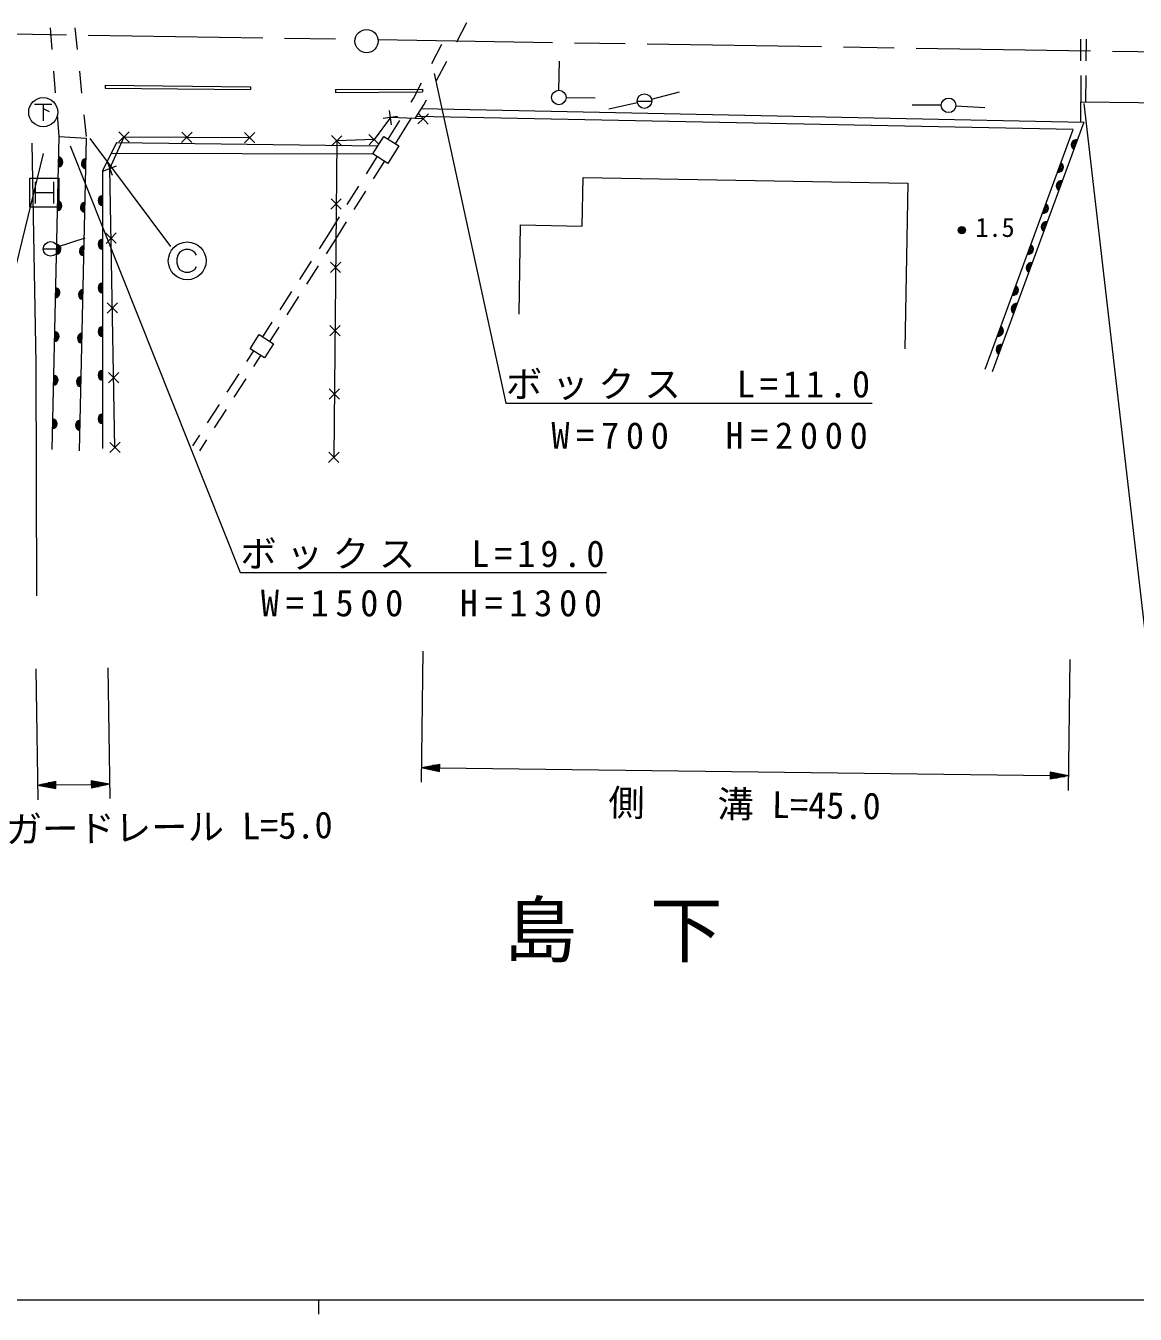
# Model space of a CAD drawing. Units: millimetres, scale not verified. Extents: x 40000 to 680000, y 20000 to 380000.
# Drawn here: x 247869 to 324166, y 204000 to 292584 of the extents above; entities that cross this region are included whole.
import ezdxf
from ezdxf.enums import TextEntityAlignment as Align

# ---------------------------------------------------------------- set-up
doc = ezdxf.new("R2010")
doc.units = ezdxf.units.MM
doc.header["$LTSCALE"] = 1000
doc.linetypes.add('CHAIN', pattern=[18.5, 12, -1.5, 3.5, -1.5])
for name, color, linetype, lineweight in [('M-BGD', 7, 'Continuous', 13), ('M-BGD-EXST', 7, 'Continuous', 13), ('M-BMK', 2, 'CHAIN', 13), ('M-BMK-SRVR', 3, 'Continuous', 13), ('M-STR-HTXT', 7, 'Continuous', 13), ('M-STR-STRC', 7, 'Continuous', 13), ('M-STR-STRD', 7, 'Continuous', 13), ('M-TTL-BAND', 7, 'Continuous', 13)]:
    doc.layers.add(name, color=color, linetype=linetype, lineweight=lineweight)
doc.layers.add('M-BMK-HTXT', color=7, linetype='Continuous')
doc.styles.add('ＭＳ ゴシック', font='')
doc.styles.get('ＭＳ ゴシック').set_extended_font_data('MS Gothic')

msp = doc.modelspace()

# ---------------------------------------------------------------- linework, layer by layer
at = {"layer": 'M-BGD'}
for p, q in [((249681, 290953), (249560, 292448)), ((251254, 292436), (251407, 290944)), ((277515, 291479), (278211, 292808)), ((320391, 291673), (320406, 290173)), ((320796, 290165), (320808, 291665)), ((275789, 289985), (276484, 291314)), ((276124, 288821), (276820, 290150)), ((284535, 288154), (284566, 290154)), ((249923, 287963), (249802, 289458)), ((251560, 289452), (251713, 287960)), ((320416, 289173), (320434, 287345)), ((320772, 287341), (320787, 289165)), ((274527, 287574), (275093, 288656)), ((290895, 287532), (292828, 288045)), ((274379, 287338), (274527, 287574)), ((274659, 286205), (275254, 287157)), ((275254, 287157), (275429, 287492)), ((285028, 287649), (287028, 287630)), ((289924, 287293), (287973, 286855)), ((289912, 287403), (290912, 287403)), ((310829, 287116), (308829, 287116)), ((311828, 287088), (313825, 286974)), ((250165, 284972), (250044, 286468)), ((251866, 286468), (252019, 284976)), ((273443, 286344), (272453, 286202)), ((273019, 285778), (272877, 286768)), ((273287, 284474), (274375, 286216)), ((319891, 285461), (274740, 286335)), ((274841, 285844), (275576, 286523)), ((275547, 285816), (274869, 286551)), ((275095, 286904), (320635, 285964)), ((254987, 285297), (254276, 284594)), ((254280, 285301), (254983, 284590)), ((259302, 285270), (258590, 284567)), ((258595, 285274), (259297, 284563)), ((263616, 285243), (262905, 284540)), ((262909, 285247), (263612, 284536)), ((272791, 284793), (273585, 286065)), ((313836, 268968), (319891, 285461)), ((320635, 285964), (314330, 268787)), ((249680, 263463), (250165, 284972)), ((250165, 284972), (252030, 284865)), ((252030, 284865), (251546, 263355)), ((254111, 284551), (272083, 284327)), ((269609, 285027), (268896, 284326)), ((269603, 284320), (268902, 285033)), ((272183, 284425), (271452, 285107)), ((271477, 284400), (272159, 285132)), ((253751, 283827), (271730, 283776)), ((271301, 282407), (272034, 283581)), ((253177, 282599), (254113, 282950)), ((253469, 283243), (253821, 282307)), ((271788, 282072), (272531, 283262)), ((269977, 280286), (270771, 281558)), ((270464, 279952), (271258, 281224)), ((269570, 280675), (268856, 279974)), ((269563, 279968), (268863, 280681)), ((268714, 278263), (269447, 279438)), ((269191, 277913), (269934, 279104)), ((253375, 278327), (254095, 277634)), ((253388, 277620), (254082, 278341)), ((268063, 277250), (268714, 278263)), ((250049, 277392), (251955, 277999)), ((268549, 276915), (269191, 277913)), ((249073, 277241), (250073, 277241)), ((258321, 276810), (258256, 276550)), ((258256, 276550), (258256, 276290)), ((258451, 277005), (258321, 276810)), ((258646, 277135), (258451, 277005)), ((258841, 277200), (258646, 277135)), ((259101, 277200), (258841, 277200)), ((259296, 277135), (259101, 277200)), ((259491, 277005), (259296, 277135)), ((259621, 276810), (259491, 277005)), ((266711, 275147), (267522, 276409)), ((258256, 276290), (258321, 276030)), ((258321, 276030), (258451, 275835)), ((258451, 275835), (258646, 275705)), ((258646, 275705), (258841, 275640)), ((258841, 275640), (259101, 275640)), ((259101, 275640), (259296, 275705)), ((259296, 275705), (259491, 275835)), ((259491, 275835), (259621, 276030)), ((267197, 274812), (268008, 276074)), ((269530, 276323), (268817, 275622)), ((269524, 275615), (268823, 276329)), ((265359, 273045), (266170, 274306)), ((265845, 272710), (266656, 273971)), ((253464, 273533), (254185, 272839)), ((253478, 272826), (254171, 273546)), ((264166, 271191), (264818, 272204)), ((269491, 271970), (268777, 271270)), ((269484, 271263), (268784, 271977)), ((264662, 270870), (265304, 271868)), ((263075, 269493), (263545, 270225)), ((263559, 269155), (264041, 269904)), ((253554, 268739), (254274, 268045)), ((253567, 268032), (254261, 268752)), ((261722, 267390), (262534, 268652)), ((262207, 267053), (263018, 268314)), ((269451, 267618), (268738, 266918)), ((269445, 266911), (268744, 267625)), ((260370, 265287), (261182, 266549)), ((260855, 264950), (261666, 266212)), ((259359, 263714), (259829, 264446)), ((259833, 263360), (260314, 264109)), ((253644, 263944), (254364, 263251)), ((253657, 263237), (254351, 263958)), ((269412, 263266), (268698, 262566)), ((269405, 262559), (268705, 263273))]:
    msp.add_line(p, q, dxfattribs=at)
for points in [[(320429, 285968), (320434, 287345), (340252, 287125), (358963, 286838), (381387, 286408), (399416, 286013), (414360, 285726), (414342, 284972)], [(275208, 286183), (272948, 286273), (271818, 284766), (269252, 284676), (269055, 262916)], [(254111, 284551), (253143, 282604), (253143, 263517)], [(254004, 263598), (253645, 282775), (254632, 284945), (263261, 284892)], [(281794, 272753), (281902, 278889), (286135, 278814), (286194, 282158), (308530, 281766), (308330, 270362)]]:
    msp.add_lwpolyline(points, dxfattribs=at)
for points in [[(273531, 284318), (272759, 283116), (271730, 283776), (272501, 284978)], [(264902, 270715), (264279, 269751), (263300, 270383), (263923, 271348)]]:
    msp.add_lwpolyline(points, close=True, dxfattribs=at)
for centre, radius in [((284528, 287654), 500), ((290412, 287403), 500), ((311329, 287116), 500), ((312246, 278530), 250), ((312246, 278530), 204), ((312246, 278530), 159), ((312246, 278530), 114), ((312246, 278530), 68.2), ((312246, 278530), 22.7), ((249573, 277241), 500), ((258971, 276420), 1300)]:
    msp.add_circle(centre, radius, dxfattribs=at)
for centre, radius, start, end in [((320118, 284397), 354, 78.63913, 241.04431), ((320118, 284397), 283, 80.86317, 238.82027), ((320118, 284397), 212, 84.6095, 235.07395), ((320118, 284397), 142, 92.32123, 227.36222), ((320118, 284397), 100, 102.63889, 217.04455), ((250071, 283217), 354, 277.5074, 79.91258), ((250071, 283217), 283, 279.73144, 77.68854), ((250071, 283217), 212, 283.47776, 73.94221), ((250071, 283217), 142, 291.18949, 66.23048), ((250071, 283217), 100, 301.50716, 55.91282), ((252045, 283107), 354, 97.5074, 259.91258), ((252045, 283107), 283, 99.73144, 257.68854), ((252045, 283107), 212, 103.47776, 253.94221), ((252045, 283107), 142, 111.18949, 246.23048), ((252045, 283107), 100, 121.50716, 235.91282), ((318880, 282866), 354, 258.63913, 61.04431), ((318880, 282866), 283, 260.86317, 58.82027), ((318880, 282866), 212, 264.6095, 55.07395), ((318880, 282866), 142, 272.32123, 47.36222), ((318880, 282866), 100, 282.63889, 37.04455), ((319084, 281581), 354, 78.63913, 241.04431), ((319084, 281581), 283, 80.86317, 238.82027), ((319084, 281581), 212, 84.6095, 235.07395), ((319084, 281581), 142, 92.32123, 227.36222), ((253197, 280561), 354, 98.79741, 261.20259), ((253197, 280561), 283, 101.02145, 258.97855), ((319084, 281581), 100, 102.63889, 217.04455), ((250004, 280217), 354, 277.5074, 79.91258), ((250004, 280217), 283, 279.73144, 77.68854), ((250004, 280217), 212, 283.47776, 73.94221), ((250004, 280217), 142, 291.18949, 66.23048), ((250004, 280217), 100, 301.50716, 55.91282), ((251978, 280107), 354, 97.5074, 259.91258), ((251978, 280107), 283, 99.73144, 257.68854), ((251978, 280107), 212, 103.47776, 253.94221), ((251978, 280107), 142, 111.18949, 246.23048), ((251978, 280107), 100, 121.50716, 235.91282), ((253197, 280561), 212, 104.76778, 255.23222), ((253197, 280561), 142, 112.47951, 247.52049), ((253197, 280561), 100, 122.79717, 237.20283), ((317846, 280049), 354, 258.63913, 61.04431), ((317846, 280049), 283, 260.86317, 58.82027), ((317846, 280049), 212, 264.6095, 55.07395), ((317846, 280049), 142, 272.32123, 47.36222), ((317846, 280049), 100, 282.63889, 37.04455), ((318050, 278764), 354, 78.63913, 241.04431), ((318050, 278764), 283, 80.86317, 238.82027), ((318050, 278764), 212, 84.6095, 235.07395), ((318050, 278764), 142, 92.32123, 227.36222), ((318050, 278764), 100, 102.63889, 217.04455), ((249936, 277218), 354, 277.5074, 79.91258), ((249936, 277218), 283, 279.73144, 77.68854), ((249936, 277218), 212, 283.47776, 73.94221), ((249936, 277218), 142, 291.18949, 66.23048), ((249936, 277218), 100, 301.50716, 55.91282), ((251910, 277108), 354, 97.5074, 259.91258), ((251910, 277108), 283, 99.73144, 257.68854), ((251910, 277108), 212, 103.47776, 253.94221), ((253197, 277561), 354, 98.79741, 261.20259), ((253197, 277561), 283, 101.02145, 258.97855), ((253197, 277561), 212, 104.76778, 255.23222), ((253197, 277561), 142, 112.47951, 247.52049), ((253197, 277561), 100, 122.79717, 237.20283), ((316813, 277233), 354, 258.63913, 61.04431), ((316813, 277233), 283, 260.86317, 58.82027), ((316813, 277233), 212, 264.6095, 55.07395), ((316813, 277233), 142, 272.32123, 47.36222), ((316813, 277233), 100, 282.63889, 37.04455), ((251910, 277108), 142, 111.18949, 246.23048), ((251910, 277108), 100, 121.50716, 235.91282), ((317016, 275948), 354, 78.63913, 241.04431), ((317016, 275948), 283, 80.86317, 238.82027), ((317016, 275948), 212, 84.6095, 235.07395), ((317016, 275948), 142, 92.32123, 227.36222), ((317016, 275948), 100, 102.63889, 217.04455), ((253197, 274561), 354, 98.79741, 261.20259), ((253197, 274561), 283, 101.02145, 258.97855), ((253197, 274561), 212, 104.76778, 255.23222), ((253197, 274561), 142, 112.47951, 247.52049), ((253197, 274561), 100, 122.79717, 237.20283), ((315779, 274417), 354, 258.63913, 61.04431), ((315779, 274417), 283, 260.86317, 58.82027), ((249868, 274219), 354, 277.5074, 79.91258), ((249868, 274219), 283, 279.73144, 77.68854), ((249868, 274219), 212, 283.47776, 73.94221), ((249868, 274219), 142, 291.18949, 66.23048), ((249868, 274219), 100, 301.50716, 55.91282), ((251842, 274109), 354, 97.5074, 259.91258), ((251842, 274109), 283, 99.73144, 257.68854), ((251842, 274109), 212, 103.47776, 253.94221), ((251842, 274109), 142, 111.18949, 246.23048), ((251842, 274109), 100, 121.50716, 235.91282), ((315779, 274417), 212, 264.6095, 55.07395), ((315779, 274417), 142, 272.32123, 47.36222), ((315779, 274417), 100, 282.63889, 37.04455), ((315983, 273132), 354, 78.63913, 241.04431), ((315983, 273132), 283, 80.86317, 238.82027), ((315983, 273132), 212, 84.6095, 235.07395), ((315983, 273132), 142, 92.32123, 227.36222), ((315983, 273132), 100, 102.63889, 217.04455), ((249801, 271220), 354, 277.5074, 79.91258), ((249801, 271220), 283, 279.73144, 77.68854), ((249801, 271220), 212, 283.47776, 73.94221), ((249801, 271220), 142, 291.18949, 66.23048), ((249801, 271220), 100, 301.50716, 55.91282), ((251775, 271110), 354, 97.5074, 259.91258), ((251775, 271110), 283, 99.73144, 257.68854), ((251775, 271110), 212, 103.47776, 253.94221), ((251775, 271110), 142, 111.18949, 246.23048), ((251775, 271110), 100, 121.50716, 235.91282), ((253197, 271561), 354, 98.79741, 261.20259), ((253197, 271561), 283, 101.02145, 258.97855), ((253197, 271561), 212, 104.76778, 255.23222), ((253197, 271561), 142, 112.47951, 247.52049), ((253197, 271561), 100, 122.79717, 237.20283), ((314745, 271601), 354, 258.63913, 61.04431), ((314745, 271601), 283, 260.86317, 58.82027), ((314745, 271601), 212, 264.6095, 55.07395), ((314745, 271601), 142, 272.32123, 47.36222), ((314745, 271601), 100, 282.63889, 37.04455), ((314949, 270316), 354, 78.63913, 241.04431), ((314949, 270316), 283, 80.86317, 238.82027), ((314949, 270316), 212, 84.6095, 235.07395), ((314949, 270316), 142, 92.32123, 227.36222), ((314949, 270316), 100, 102.63889, 217.04455), ((249733, 268220), 354, 277.5074, 79.91258), ((249733, 268220), 283, 279.73144, 77.68854), ((249733, 268220), 212, 283.47776, 73.94221), ((251707, 268110), 354, 97.5074, 259.91258), ((253197, 268561), 354, 98.79741, 261.20259), ((253197, 268561), 283, 101.02145, 258.97855), ((253197, 268561), 212, 104.76778, 255.23222), ((253197, 268561), 142, 112.47951, 247.52049), ((253197, 268561), 100, 122.79717, 237.20283), ((249733, 268220), 142, 291.18949, 66.23048), ((249733, 268220), 100, 301.50716, 55.91282), ((251707, 268110), 283, 99.73144, 257.68854), ((251707, 268110), 212, 103.47776, 253.94221), ((251707, 268110), 142, 111.18949, 246.23048), ((251707, 268110), 100, 121.50716, 235.91282), ((253197, 265561), 354, 98.79741, 261.20259), ((253197, 265561), 283, 101.02145, 258.97855), ((253197, 265561), 212, 104.76778, 255.23222), ((249666, 265221), 354, 277.5074, 79.91258), ((249666, 265221), 283, 279.73144, 77.68854), ((249666, 265221), 212, 283.47776, 73.94221), ((249666, 265221), 142, 291.18949, 66.23048), ((249666, 265221), 100, 301.50716, 55.91282), ((251640, 265111), 354, 97.5074, 259.91258), ((251640, 265111), 283, 99.73144, 257.68854), ((251640, 265111), 212, 103.47776, 253.94221), ((251640, 265111), 142, 111.18949, 246.23048), ((251640, 265111), 100, 121.50716, 235.91282), ((253197, 265561), 142, 112.47951, 247.52049), ((253197, 265561), 100, 122.79717, 237.20283)]:
    msp.add_arc(centre, radius, start, end, dxfattribs=at)
at = {"layer": 'M-BGD-EXST'}
for p, q in [((248470, 287191), (249670, 287191)), ((249070, 287191), (249070, 286041)), ((249070, 286891), (249470, 286691))]:
    msp.add_line(p, q, dxfattribs=at)
msp.add_circle((249070, 286641), 1000, dxfattribs=at)
at = {"layer": 'M-BMK'}
for p, q in [((215172, 292525), (270517, 291655)), ((272101, 291630), (370375, 290086))]:
    msp.add_line(p, q, dxfattribs=at)
at = {"layer": 'M-BMK-SRVR'}
msp.add_circle((271307, 291531), 800, dxfattribs=at)
at = {"layer": 'M-STR-HTXT'}
for p, q in [((275964, 289303), (280879, 266645)), ((320642, 287231), (325297, 246759)), ((250920, 284333), (262617, 254984)), ((280879, 266645), (306079, 266645)), ((262617, 254984), (287817, 254984)), ((275185, 249585), (275069, 240586)), ((319674, 249011), (319558, 240012)), ((248564, 248374), (248694, 239375)), ((253515, 248446), (253645, 239447)), ((275081, 241586), (276335, 241820)), ((275081, 241586), (276328, 241320)), ((275081, 241586), (276331, 241570)), ((276331, 241520), (275331, 241532)), ((276332, 241620), (275332, 241632)), ((275580, 241479), (276330, 241470)), ((275583, 241679), (276333, 241670)), ((276329, 241420), (275829, 241426)), ((276333, 241720), (275833, 241726)), ((276079, 241373), (276329, 241370)), ((276084, 241773), (276334, 241770)), ((276328, 241320), (276335, 241820)), ((276331, 241570), (318321, 241028)), ((318325, 241278), (318318, 240778)), ((319571, 241012), (318318, 240778)), ((319571, 241012), (318321, 241028)), ((318321, 240978), (319321, 240965)), ((318322, 241078), (319322, 241065)), ((318323, 241178), (318823, 241171)), ((319073, 241118), (318323, 241128)), ((318574, 241225), (318324, 241228)), ((319571, 241012), (318325, 241278)), ((248679, 240375), (249926, 240643)), ((248679, 240375), (249929, 240393)), ((248679, 240375), (249933, 240143)), ((249929, 240443), (248929, 240429)), ((249930, 240343), (248930, 240329)), ((249178, 240482), (249928, 240493)), ((249181, 240282), (249931, 240293)), ((249927, 240543), (249427, 240536)), ((249931, 240243), (249432, 240236)), ((249676, 240589), (249926, 240593)), ((249682, 240190), (249932, 240193)), ((249933, 240143), (249926, 240643)), ((249929, 240393), (252381, 240429)), ((253631, 240447), (252377, 240679)), ((252377, 240679), (252384, 240179)), ((252628, 240632), (252378, 240629)), ((252379, 240579), (252879, 240586)), ((253129, 240540), (252379, 240529)), ((252380, 240479), (253380, 240493)), ((253631, 240447), (252381, 240429)), ((252382, 240379), (253381, 240393)), ((253132, 240340), (252382, 240329)), ((252383, 240279), (252883, 240286)), ((253631, 240447), (252384, 240179)), ((252634, 240232), (252384, 240229)), ((318319, 240878), (318819, 240871)), ((318569, 240825), (318319, 240828)), ((319070, 240918), (318320, 240928))]:
    msp.add_line(p, q, dxfattribs=at)
at = {"layer": 'M-STR-STRC'}
for p, q in [((252279, 284833), (257823, 277406)), ((249068, 283793), (237861, 237942)), ((248142, 280115), (248142, 282115)), ((248142, 282115), (250142, 282115)), ((248517, 281865), (248517, 280365)), ((249767, 281865), (249767, 280365)), ((250142, 282115), (250142, 280115)), ((248517, 281115), (249767, 281115)), ((250142, 280115), (248142, 280115))]:
    msp.add_line(p, q, dxfattribs=at)
at = {"layer": 'M-STR-STRD'}
for p, q in [((253333, 288504), (253331, 288304)), ((253331, 288304), (263323, 288197)), ((253333, 288504), (263326, 288397)), ((263326, 288397), (263323, 288197)), ((269174, 288199), (275148, 288235)), ((269174, 288199), (269175, 287999)), ((269175, 287999), (275149, 288035)), ((275148, 288235), (275149, 288035))]:
    msp.add_line(p, q, dxfattribs=at)
msp.add_lwpolyline([(248640, 253399), (248586, 269365), (248299, 284524)], dxfattribs=at)
at = {"layer": 'M-TTL-BAND'}
for p, q in [((40000, 205000), (579000, 205000)), ((268000, 205000), (268000, 204000))]:
    msp.add_line(p, q, dxfattribs=at)

# ---------------------------------------------------------------- texts
at = {"layer": 'M-BGD', "style": 'ＭＳ ゴシック'}
msp.add_text('1.5', height=1320, dxfattribs=at).set_placement((313179, 277669), align=Align.BOTTOM_LEFT)
at = {"layer": 'M-BMK-HTXT', "style": 'ＭＳ ゴシック'}
msp.add_text('島\u3000下', height=3666, dxfattribs=at).set_placement((288288, 227500), align=Align.BOTTOM_CENTER)
at = {"layer": 'M-STR-HTXT', "style": 'ＭＳ ゴシック'}
for s, rotation, p in [('側\u3000\u3000溝 L=45.0', 359.261, (297279, 237599)), ('ガードレール L=5.0', 0.83, (257755, 236022))]:
    msp.add_text(s, height=1833, rotation=rotation, dxfattribs=at).set_placement(p, align=Align.BOTTOM_CENTER)
at = {"layer": 'M-STR-HTXT', "char_height": 1833, "attachment_point": 8, "style": 'ＭＳ ゴシック'}
for s, insert in [('\\T1.27;ボックス\u3000L=11.0', (293579, 266845)), ('\\T1.37;W=700\u3000H=2000', (295123, 263470)), ('\\T1.27;ボックス\u3000L=19.0', (275317, 255184)), ('\\T1.37;W=1500\u3000H=1300', (276000, 251953))]:
    msp.add_mtext(s, dxfattribs=dict(at, insert=insert))

doc.saveas('drawing.dxf')
